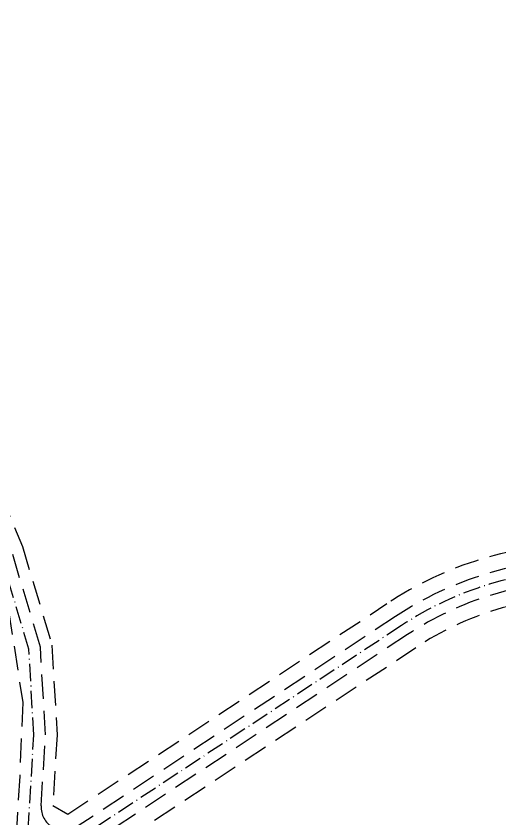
# Model space of a CAD drawing. Header units: metres. Extents: x 566107 to 571261, y 2062953 to 2068466.
# Drawn here: x 567713.6 to 567964.1, y 2066378.8 to 2066794.6 of the extents above; entities that cross this region are included whole.
import ezdxf

# ---------------------------------------------------------------- set-up
doc = ezdxf.new("R2010")
doc.units = ezdxf.units.M
doc.linetypes.add('ACAD_ISO10W100', pattern=[18.5, 12, -3, 0.5, -3])
doc.linetypes.add('HIDDEN', pattern=[0.375, 0.25, -0.125])
for name, color, linetype in [('hacth sdd', 8, 'CONTINUOUS'), ('LogDg phu', 7, 'CONTINUOUS'), ('TimDg', 222, 'CONTINUOUS'), ('ViaHeSphu', 32, 'CONTINUOUS')]:
    doc.layers.add(name, color=color, linetype=linetype)

msp = doc.modelspace()

# ---------------------------------------------------------------- hatches: boundary and pattern name
at = {"layer": 'hacth sdd'}
h = msp.add_hatch(dxfattribs=at)
h.set_pattern_fill('DASH', color=152, scale=0.5, style=0)
h.set_pattern_definition([(0, (0, 0), (1.5875, 1.5875), [1.5875, -1.5875])])
edge = h.paths.add_edge_path()
edge.add_line((568089.4094906903, 2066606.831562368), (568096.5534857743, 2066646.555895337))
edge.add_arc((568006.9902945282, 2066662.662874363), 90.99999999747935, 349.8049466083057, 354.593269157797)
edge.add_line((568097.5854266373, 2066654.088375097), (568099.9712974422, 2066679.296643715))
edge.add_arc((568009.3761653308, 2066687.871142982), 90.99999999981577, 354.5932691577892, 369.1421477394828)
edge.add_line((568099.2202101543, 2066702.329621799), (568098.6472853306, 2066705.889739305))
edge.add_arc((568048.2951283458, 2066697.786635786), 50.99999999661144, 9.142147746888549, 24.27248815783677)
edge.add_line((568094.7867675783, 2066718.751546497), (568044.0837223955, 2066831.190264559))
edge.add_arc((568189.0282447147, 2066896.551456779), 158.9999999964824, 198.0536729360422, 204.2724881581285, ccw=False)
edge.add_line((568037.8563519213, 2066847.276119864), (568032.5747542637, 2066863.479542607))
edge.add_arc((567898.516660653, 2066819.782545717), 140.9999999990662, 18.05367293684976, 27.95123354725435)
edge.add_line((568023.0685674539, 2066885.872049513), (567997.6486762641, 2066933.778233347))
edge.add_arc((567873.0967694623, 2066867.688729551), 140.9999999997684, 27.9512335469934, 42.53662133799664)
edge.add_line((567976.9919672, 2066963.01337425), (567951.3311628575, 2066990.981318418))
edge.add_line((567951.3311628575, 2066990.981318418), (567689.8956428984, 2067243.945485724))
edge.add_arc((567906.8503208783, 2067468.165617967), 312.0000000002941, 207.9784266503596, 225.9434859584289, ccw=False)
edge.add_line((567631.3155397438, 2067321.794226003), (567598.6472911579, 2067383.290113986))
edge.add_line((567598.6472911579, 2067383.290113986), (567595.9427644068, 2067384.11808443))
edge.add_line((567595.9427644068, 2067384.11808443), (567573.44567074, 2067372.167030913))
edge.add_line((567573.44567074, 2067372.167030913), (567611.3271069421, 2067300.85765076))
edge.add_arc((567876.2643964944, 2067441.599373803), 300.0000000005672, 207.9784266505278, 225.9434859586242)
edge.add_line((567667.6541292066, 2067226.0030928), (567890.3890136704, 2067010.485535789))
edge.add_line((567890.3890136704, 2067010.485535789), (567955.4795541393, 2066935.546288197))
edge.add_arc((567872.0548541446, 2066863.08547513), 110.4999999977253, 28.05827048332219, 40.97684428070818, ccw=False)
edge.add_line((567969.5677535841, 2066915.061281448), (568054.6304946976, 2066755.473290268))
edge.add_arc((567957.1175952578, 2066703.497483949), 110.4999999984394, -4.937905462087315, 28.058270483798083, ccw=False)
edge.add_line((568067.2074820693, 2066693.986079136), (568053.8780515629, 2066539.704401028))
edge.add_line((568053.8780515629, 2066539.704401028), (568053.3664489492, 2066526.851457733))
edge.add_line((568053.3664489492, 2066526.851457733), (568058.1642466432, 2066521.895486345))
edge.add_line((568058.1642466432, 2066521.895486345), (568077.6576209503, 2066522.03881998))
edge.add_line((568077.6576209503, 2066522.03881998), (568081.7841965083, 2066526.06377207))
edge.add_line((568081.7841965083, 2066526.06377207), (568082.0970106234, 2066535.749517252))
edge.add_arc((568290.9880967231, 2066529.003099807), 209.0000000005824, 173.5977105298603, 178.150199018571, ccw=False)
edge.add_line((568083.291532704, 2066552.30840596), (568089.4094906903, 2066606.831562368))

# ---------------------------------------------------------------- linework, layer by layer
at = {"layer": 'LogDg phu', "linetype": 'HIDDEN', "ltscale": 50}
msp.add_lwpolyline([(567578.1050659316, 2066754.81530148, -0.6487371503371819), (567605.4456983303, 2066753.092784208), (567615.5921733713, 2066725.881082095), (567634.0009709243, 2066676.72200848), (567656.0665373283, 2066619.899830512), (567681.3699550475, 2066558.666318894), (567696.6182113069, 2066521.767744282), (567709.7439059587, 2066486.732244093), (567717.0532098458, 2066439.179207285), (567715.5166587231, 2066400.981014155), (567713.4355699879, 2066365.62205404, -0.32416129157546), (567702.2903681099, 2066352.00027901), (567414.4139259369, 2066275.999524032, -0.5197534133064325), (567395.6435969532, 2066291.826720655), (567407.8923715285, 2066430.044039254)], format="xyb", close=True, dxfattribs=at)
msp.add_lwpolyline([(568008.1760458911, 2066513.527192779), (568008.1760458909, 2066513.527192779, 0.1450850854475126), (567909.9632183514, 2066483.628661577), (567745.2221855847, 2066374.828894912, -0.6176505986024498), (567726.6297684886, 2066385.546460056), (567728.793776435, 2066422.357467605), (567726.2232799886, 2066467.781951574), (567711.2140616528, 2066517.870888848)], format="xyb", dxfattribs=at)
at = {"layer": 'LogDg phu', "linetype": 'HIDDEN', "ltscale": 50, "elevation": 3.0256135e-09}
msp.add_lwpolyline([(568008.258764243, 2066502.277496886), (568008.2587642425, 2066502.277496886, 0.1450850854462245), (567916.1629986268, 2066474.241157939), (567729.4099954761, 2066350.904046199, 0.2363348726012495), (567724.0438458779, 2066341.596119495), (567719.9008593707, 2066271.240114893), (567716.6114419358, 2066207.607695197), (567713.3971455975, 2066142.942733489), (567710.8918734312, 2066092.537971513, 0.5075175293600156), (567725.9401865894, 2066080.33979733), (568007.678102545, 2066154.719952063)], format="xyb", dxfattribs=at)
at = {"layer": 'TimDg', "linetype": 'ACAD_ISO10W100', "ltscale": 0.75, "elevation": 3.0256135e-09}
msp.add_lwpolyline([(567710.6191357607, 2066207.911507737), (567713.9099706307, 2066271.571347129), (567717.4034995529, 2066330.898293168), (567719.8914849629, 2066373.164045357), (567722.7838047593, 2066422.364052551), (567720.2728118667, 2066466.737020491), (567705.5533751948, 2066515.858895039)], dxfattribs=at)
at = {"layer": 'TimDg', "linetype": 'ACAD_ISO10W100', "ltscale": 0.75}
msp.add_lwpolyline([(568090.2218152452, 2066508.505318433), (568008.2174050667, 2066507.902344833, 0.1450850854463111), (567913.0631084897, 2066478.934909758), (567718.5559912642, 2066350.476755691), (566802.7738040049, 2066108.705886553)], format="xyb", dxfattribs=at)
at = {"layer": 'ViaHeSphu', "linetype": 'HIDDEN', "ltscale": 50}
for points in [[(567691.3557481108, 2066581.634882657), (567716.8747481108, 2066519.882882657), (567732.1737481108, 2066468.826882657), (567734.8037481107, 2066422.350882658), (567732.6496243705, 2066385.708011313), (567740.4067145254, 2066381.236450749), (567905.5542008013, 2066490.304651124, -0.1450850854461998), (568008.1172201507, 2066521.527493506)], [(568005.6360304516, 2066162.454933763), (567726.2501643555, 2066088.695731398), (567717.0778553096, 2066096.130812143), (567719.3897481108, 2066142.644882657), (567722.6037481108, 2066207.303882657), (567725.8917481108, 2066270.908882657), (567729.4753544193, 2066331.765518691), (567738.4070673825, 2066347.258141114), (567920.5720161782, 2066467.565168393, -0.1450850854462575), (568008.3175899828, 2066494.277196159)]]:
    msp.add_lwpolyline(points, format="xyb", dxfattribs=at)

doc.saveas('drawing.dxf')
